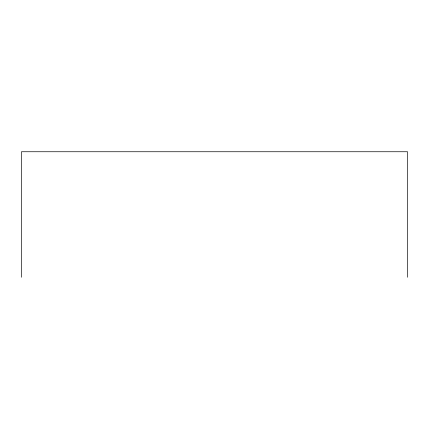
<?xml version="1.0" encoding="UTF-8"?>
<svg xmlns="http://www.w3.org/2000/svg" width="429" height="429" viewBox="0 0 429 429"><rect width="100%" height="100%" fill="white"/><g stroke="black" fill="none" stroke-linecap="round" stroke-linejoin="round"><path stroke-width="0.64" d="M407.55 277.257L407.55 151.743L21.45 151.743L21.45 277.257"/></g></svg>
